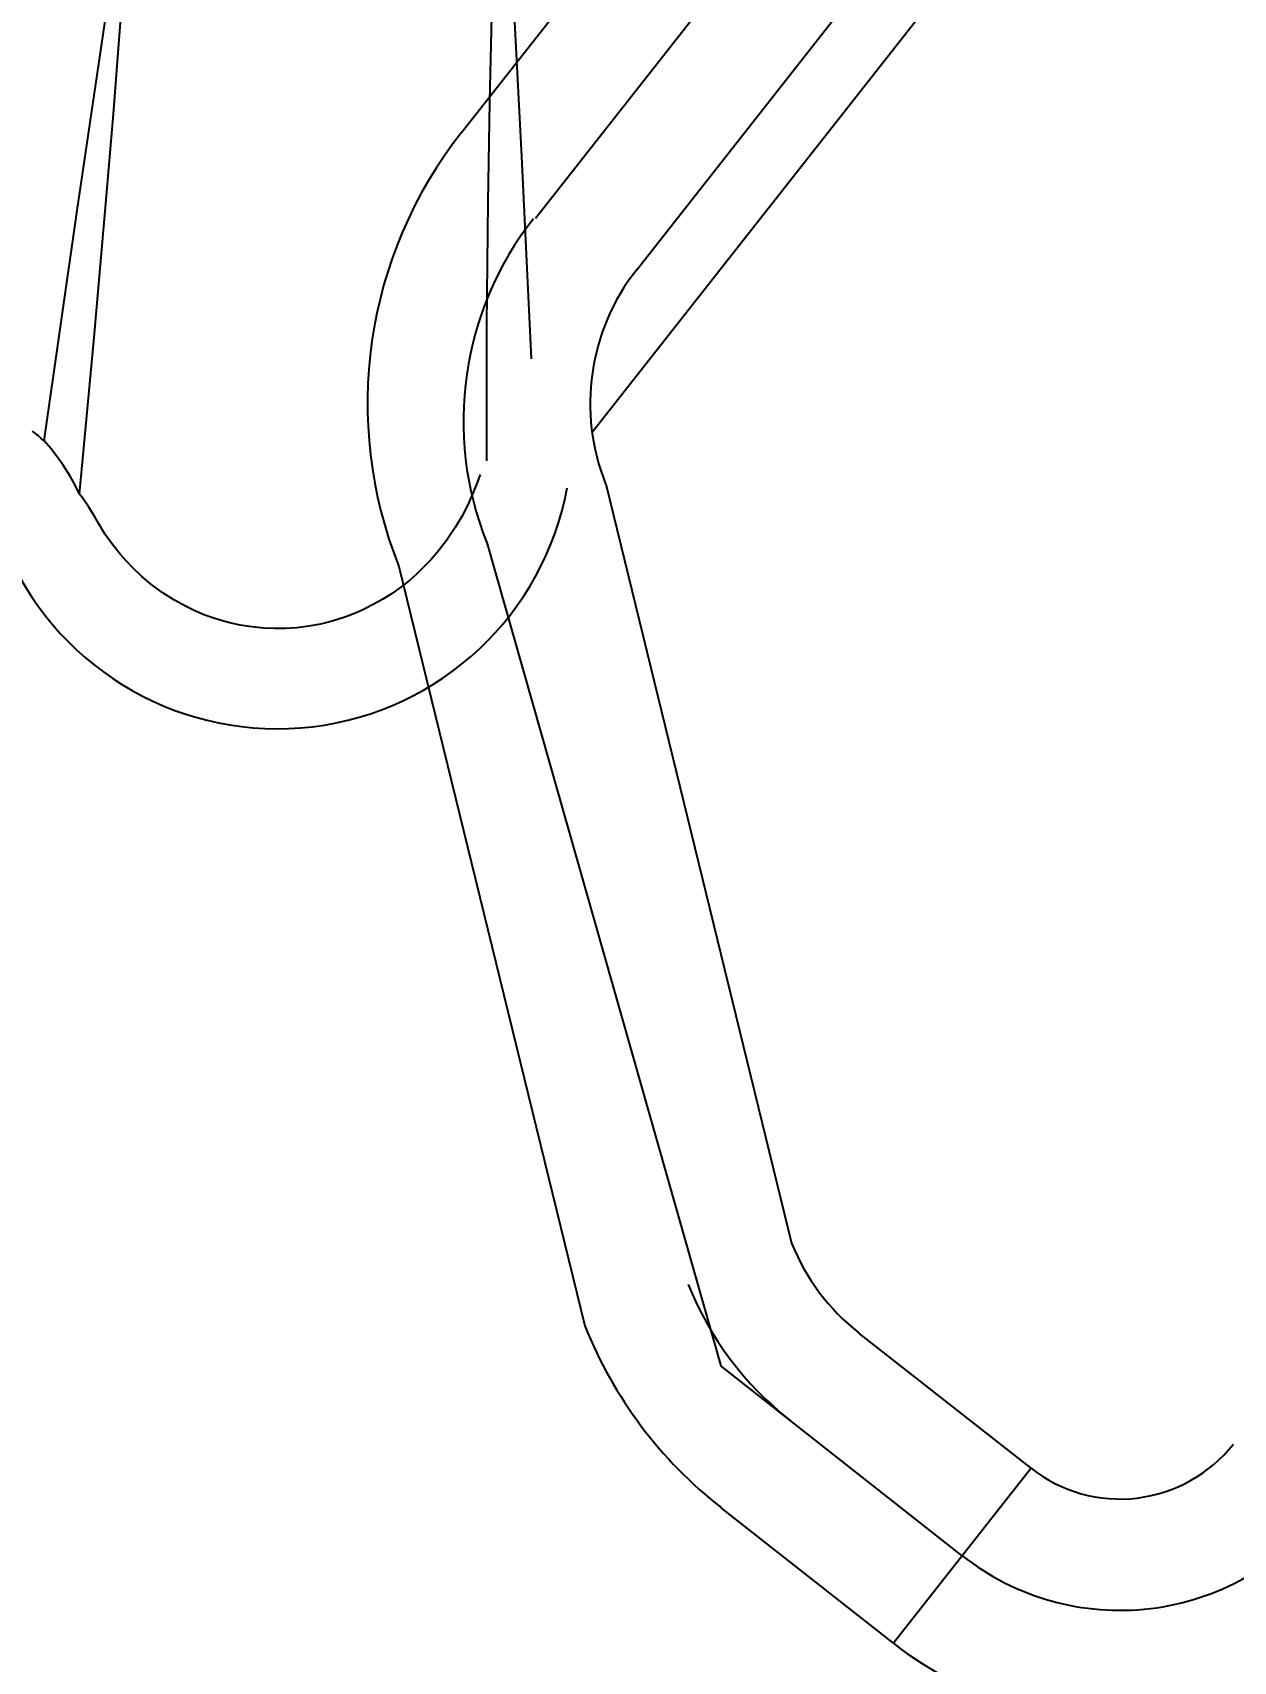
# Model space of a CAD drawing. Header units: millimetres. Extents: x 1145859089 to 1147511753, y -1047484727 to -1047247487.
# Drawn here: x 1146994574.9 to 1146994758.3, y -1047434173.3 to -1047433924.5 of the extents above; entities that cross this region are included whole.
import ezdxf
from ezdxf.xclip import XClip

# ---------------------------------------------------------------- set-up
doc = ezdxf.new("R2010")
doc.units = ezdxf.units.MM
doc.header["$LTSCALE"] = 100
doc.header["$MEASUREMENT"] = 0
doc.header["$XCLIPFRAME"] = 2
doc.linetypes.add('단지배치도$0$CENTER', pattern=[31, 30, -0.5, 0, -0.5])
doc.layers.get('0').update_dxf_attribs({"linetype": 'CONTINUOUS'})
for name, color, linetype in [('XREF', 135, 'CONTINUOUS'), ('단지배치도$0$S240910', 33, 'CONTINUOUS'), ('단지배치도$0$W240910', 135, 'CONTINUOUS')]:
    doc.layers.add(name, color=color, linetype=linetype)
doc.styles.add('단지배치도$0$WS1', font='romans.shx', dxfattribs={"width": 0.8, "bigfont": 'whgtxt.shx'})

# ---------------------------------------------------------------- blocks, each defined once
blk = doc.blocks.new('단지배치도$0$zw$9902')
at = {"layer": '단지배치도$0$W240910', "linetype": 'ByBlock', "ltscale": 20}
for p, q in [((64901.19, -62570.46), (64976.06, -62475.24)), ((64927.91, -62591.48), (65002.79, -62496.26)), ((65010.62, -62502.48), (64921.29, -62616.08)), ((64849, -62555.63), (64850.22, -62538.81)), ((64842.53, -62582.37), (64848.32, -62542.95)), ((64910.41, -62574.14), (64908.73, -62541.82)), ((64905.51, -62565.71), (64905.84, -62552.67)), ((64848.06, -62567.63), (64849, -62555.63)), ((64847.02, -62580.15), (64848.06, -62567.63)), ((64905.26, -62581.08), (64905.51, -62565.71)), ((64911.92, -62605.03), (64910.41, -62574.14)), ((64845.13, -62601.76), (64847.02, -62580.15)), ((64837.48, -62617.59), (64842.53, -62582.37)), ((64905.09, -62599.84), (64905.26, -62581.08)), ((64905.06, -62620.63), (64905.09, -62599.84)), ((64842.9, -62625.73), (64845.13, -62601.76)), ((64838.5, -62618.76), (64837.48, -62617.59)), ((64839.47, -62620), (64838.5, -62618.76)), ((64840.4, -62621.3), (64839.47, -62620)), ((64841.45, -62622.99), (64840.4, -62621.3)), ((64904.04, -62622.7), (64903.55, -62624.09)), ((64842.21, -62624.34), (64841.45, -62622.99)), ((64842.9, -62625.73), (64842.21, -62624.34)), ((64903.55, -62624.09), (64903, -62625.47)), ((64923.22, -62624.14), (64951.61, -62740.13)), ((64843.34, -62626.29), (64842.9, -62625.73)), ((64844.31, -62627.68), (64843.34, -62626.29)), ((64845.2, -62629.18), (64844.31, -62627.68)), ((64902.17, -62627.32), (64901.24, -62629.11)), ((64903, -62625.47), (64902.17, -62627.32)), ((64845.82, -62630.27), (64845.2, -62629.18)), ((64845.82, -62630.27), (64845.2, -62629.18)), ((64846.82, -62631.86), (64845.82, -62630.27)), ((64846.82, -62631.86), (64845.82, -62630.27)), ((64901.24, -62629.11), (64900.24, -62630.82)), ((64847.91, -62633.4), (64846.82, -62631.86)), ((64847.91, -62633.4), (64846.82, -62631.86)), ((64898.92, -62632.78), (64898.21, -62633.72)), ((64900.24, -62630.82), (64898.92, -62632.78)), ((64849.08, -62634.87), (64847.91, -62633.4)), ((64849.08, -62634.87), (64847.91, -62633.4)), ((64850, -62635.92), (64849.08, -62634.87)), ((64850, -62635.92), (64849.08, -62634.87)), ((64897.47, -62634.64), (64896.56, -62635.69)), ((64898.21, -62633.72), (64897.47, -62634.64)), ((64850.96, -62636.93), (64850, -62635.92)), ((64850.96, -62636.93), (64850, -62635.92)), ((64852.42, -62638.31), (64850.96, -62636.93)), ((64852.42, -62638.31), (64850.96, -62636.93)), ((64891.65, -62636.78), (64920.05, -62752.76)), ((64895.42, -62636.89), (64894.23, -62638.03)), ((64896.56, -62635.69), (64895.42, -62636.89)), ((64853.96, -62639.6), (64852.42, -62638.31)), ((64853.96, -62639.6), (64852.42, -62638.31)), ((64855.58, -62640.78), (64853.96, -62639.6)), ((64855.58, -62640.78), (64853.96, -62639.6)), ((64891.95, -62639.91), (64890.53, -62640.92)), ((64891.95, -62639.91), (64890.53, -62640.92)), ((64893.3, -62638.84), (64891.95, -62639.91)), ((64892.34, -62639.6), (64891.95, -62639.91)), ((64894.23, -62638.03), (64893.3, -62638.84)), ((64857.27, -62641.86), (64855.58, -62640.78)), ((64857.28, -62641.86), (64855.58, -62640.78)), ((64859.15, -62642.89), (64857.27, -62641.86)), ((64859.15, -62642.89), (64857.28, -62641.86)), ((64887.84, -62642.54), (64886.37, -62643.28)), ((64887.84, -62642.54), (64886.37, -62643.28)), ((64889.21, -62641.76), (64887.84, -62642.54)), ((64889.21, -62641.76), (64887.84, -62642.54)), ((64890.53, -62640.92), (64889.21, -62641.76)), ((64890.53, -62640.92), (64889.21, -62641.76)), ((64860.48, -62643.53), (64859.15, -62642.89)), ((64860.48, -62643.53), (64859.15, -62642.89)), ((64862.04, -62644.18), (64860.48, -62643.53)), ((64862.04, -62644.18), (64860.48, -62643.53)), ((64863.55, -62644.72), (64862.04, -62644.18)), ((64863.55, -62644.72), (64862.04, -62644.18)), ((64865.09, -62645.17), (64863.55, -62644.72)), ((64865.09, -62645.17), (64863.55, -62644.72)), ((64866.06, -62645.42), (64865.09, -62645.17)), ((64866.06, -62645.42), (64865.09, -62645.17)), ((64881.47, -62645.1), (64879.68, -62645.55)), ((64881.47, -62645.11), (64879.68, -62645.55)), ((64883.22, -62644.56), (64881.47, -62645.1)), ((64883.22, -62644.56), (64881.47, -62645.11)), ((64884.11, -62644.24), (64883.22, -62644.56)), ((64884.11, -62644.24), (64883.22, -62644.56)), ((64885.46, -62643.69), (64884.11, -62644.24)), ((64885.46, -62643.69), (64884.11, -62644.24)), ((64886.37, -62643.28), (64885.46, -62643.69)), ((64886.37, -62643.28), (64885.46, -62643.69)), ((64867.41, -62645.71), (64866.06, -62645.42)), ((64867.41, -62645.71), (64866.06, -62645.42)), ((64868.81, -62645.94), (64867.41, -62645.71)), ((64868.82, -62645.94), (64867.41, -62645.71)), ((64870.95, -62646.17), (64868.81, -62645.94)), ((64870.95, -62646.17), (64868.82, -62645.94)), ((64872.65, -62646.24), (64870.95, -62646.17)), ((64872.65, -62646.24), (64870.95, -62646.17)), ((64874.35, -62646.22), (64872.65, -62646.24)), ((64874.35, -62646.22), (64872.65, -62646.24)), ((64876.05, -62646.11), (64874.35, -62646.22)), ((64876.05, -62646.11), (64874.35, -62646.22)), ((64877.88, -62645.88), (64876.05, -62646.11)), ((64877.88, -62645.88), (64876.05, -62646.11)), ((64879.68, -62645.55), (64877.88, -62645.88)), ((64879.68, -62645.55), (64877.88, -62645.88)), ((64988.17, -62774.5), (64961.85, -62753.8)), ((64988.17, -62774.5), (64967.16, -62801.23)), ((64967.16, -62801.23), (64940.83, -62780.53))]:
    blk.add_line(p, q, dxfattribs=at)
at = {"layer": '단지배치도$0$W240910', "linetype": '단지배치도$0$CENTER', "ltscale": 20}
for p, q in [((64912.53, -62583.53), (64989.43, -62485.75)), ((64905.07, -62633.12), (64940.81, -62758.88)), ((64977.66, -62787.87), (64940.81, -62758.88))]:
    blk.add_line(p, q, dxfattribs=at)
at = {"layer": '단지배치도$0$W240910', "linetype": 'ByBlock', "ltscale": 20}
for centre, radius, start, end in [((64953.85, -62611.88), 67, 141.8188, 201.8188), ((64953.85, -62611.88), 33, 141.8188, 201.8188), ((64814.65, -62642.89), 34.08, 47.9436, 51.8192), ((64936.98, -62628.41), 19.96, 141.8186, 142.4966), ((64873.11, -62616.55), 45, 204.1603, 349.4773), ((64982.25, -62727.86), 33, 201.8188, 231.8188), ((64982.25, -62727.86), 67, 201.8188, 231.8188), ((65001.77, -62757.21), 22, 231.8188, 321.8188), ((65001.77, -62757.21), 56, 231.8188, 321.8188)]:
    blk.add_arc(centre, radius, start, end, dxfattribs=at)
at = {"layer": '단지배치도$0$W240910', "linetype": '단지배치도$0$CENTER', "ltscale": 20}
for centre, radius, start, end in [((64951.49, -62614.54), 50, 141.8188, 201.8188), ((64982.25, -62727.86), 50, 201.8188, 231.8188), ((65001.77, -62757.21), 39, 231.8188, 321.8188)]:
    blk.add_arc(centre, radius, start, end, dxfattribs=at)
at = {"layer": '단지배치도$0$S240910', "style": '단지배치도$0$WS1', "width": 0.8}
blk.add_text('FH:32.00', height=1200, dxfattribs=at).set_placement((60354.83, -63274.83))
blk = doc.blocks.new('단지배치도')
blk.add_blockref('단지배치도$0$zw$9902', (141034.19, 142437.16))

msp = doc.modelspace()

# ---------------------------------------------------------------- block references
at = {"layer": 'XREF'}
ref = msp.add_blockref('단지배치도', (1146788705.034274, -1047513806.462535), dxfattribs=at)
XClip(ref).set_block_clipping_path([(72982.4064819524, 34919.7593965298), (360382.4067475507, 255319.7593436697)])

doc.saveas('drawing.dxf')
